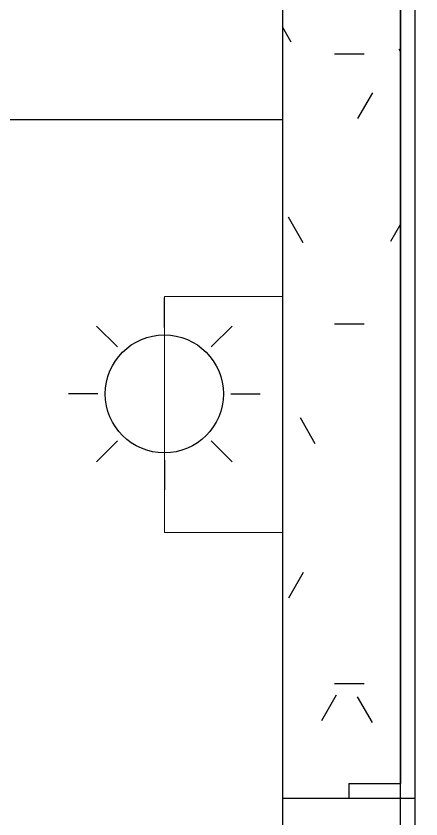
# Model space of a CAD drawing. Header units: millimetres. Extents: x -92759 to 184353, y -15225 to 86714.
# Drawn here: x -36184 to -35499, y 71856 to 73216 of the extents above; entities that cross this region are included whole.
import ezdxf

# ---------------------------------------------------------------- set-up
doc = ezdxf.new("R2010")
doc.units = ezdxf.units.MM
doc.linetypes.add('IDA - Grid Line', pattern=[2100, 1200, -300, 300, -300])
for name, color, linetype in [('0-1', 9, 'Continuous'), ('A-_DOOR----_E', 8, 'Continuous'), ('A-_WALL----_E', 8, 'Continuous'), ('A-_WALL----_H', 8, 'Continuous'), ('A-_WALL----_H-1', 9, 'Continuous'), ('A-_WALLPRTN_E', 8, 'Continuous'), ('M-ACMV_FCU', 5, 'Continuous')]:
    doc.layers.add(name, color=color, linetype=linetype)
for name, color, linetype, true_color in [('A-_DETA----_ED-2', 1, 'Continuous', 0xff0000), ('E-_FIREALAM_E-1', 1, 'Continuous', 0xff0000), ('S-_ANOTGRID_E-1', 9, 'IDA - Grid Line', 0x808080)]:
    doc.layers.add(name, color=color, linetype=linetype, true_color=true_color)
doc.layers.add('M-ACMV_Control Panel', color=7, linetype='Continuous', lineweight=25)
pattern_1 = [(0, (-11870.95, 40538.3), (1219.2, 304.8), [50.292, -864.108, 50.292, -864.108, -4876.8]), (0, (-11870.95, 40538.3), (1219.2, 304.8), [-1828.8, 50.292, -1778.508, 50.292, -864.108, -2133.6]), (0, (-11870.95, 40538.3), (1219.2, 304.8), [-4572, 50.292, -559.308, 50.292, -1473.708]), (120, (-11413.75, 40690.7), (-873.5645, 903.458), [50.292, -864.108, 50.292, -864.108, -4876.8]), (120, (-11413.75, 40690.7), (-873.5645, 903.458), [-1828.8, 50.292, -1778.508, 50.292, -864.108, -2133.6]), (120, (-11413.75, 40690.7), (-873.5645, 903.458), [-4572, 50.292, -559.308, 50.292, -1473.708]), (240, (-11261.35, 41300.3), (-345.6355, -1208.258), [50.292, -864.108, 50.292, -864.108, -4876.8]), (240, (-11261.35, 41300.3), (-345.6355, -1208.258), [-1828.8, 50.292, -1778.508, 50.292, -864.108, -2133.6]), (240, (-11261.35, 41300.3), (-345.6355, -1208.258), [-4572, 50.292, -559.308, 50.292, -1473.708])]
pattern_2 = [(0, (-11870.95, 40538.29), (609.6, 152.4), [50.292, -406.908, 50.292, -406.908, -2438.4]), (0, (-11870.95, 40538.29), (609.6, 152.4), [-914.4, 50.292, -864.108, 50.292, -406.908, -1066.8]), (0, (-11870.95, 40538.29), (609.6, 152.4), [-2286, 50.292, -254.508, 50.292, -711.708]), (120, (-11642.35, 40614.49), (-436.7823, 451.7291), [50.292, -406.908, 50.292, -406.908, -2438.4]), (120, (-11642.35, 40614.49), (-436.7823, 451.7291), [-914.4, 50.292, -864.108, 50.292, -406.908, -1066.8]), (120, (-11642.35, 40614.49), (-436.7823, 451.7291), [-2286, 50.292, -254.508, 50.292, -711.708]), (240, (-11566.15, 40919.29), (-172.8177, -604.1291), [50.292, -406.908, 50.292, -406.908, -2438.4]), (240, (-11566.15, 40919.29), (-172.8177, -604.1291), [-914.4, 50.292, -864.108, 50.292, -406.908, -1066.8]), (240, (-11566.15, 40919.29), (-172.8177, -604.1291), [-2286, 50.292, -254.508, 50.292, -711.708])]

# ---------------------------------------------------------------- blocks, each defined once
blk = doc.blocks.new('IDA - Strobe Light - IDA - Strobe Light-8827150-BLK8_RHH_1ST STOREY PLAN')
at = {"layer": 'A-_DETA----_ED-2'}
for p, q in [((200, 312.5), (200, 362.5)), ((120.5, 279.5), (85.1, 314.9)), ((279.5, 279.5), (314.9, 314.9)), ((87.5, 200), (37.5, 200)), ((312.5, 200), (362.5, 200)), ((120.5, 120.5), (85.1, 85.1)), ((279.5, 120.5), (314.9, 85.1)), ((200, 87.5), (200, 37.5))]:
    blk.add_line(p, q, dxfattribs=at)
blk.add_circle((200, 200), 100, dxfattribs=at)
blk = doc.blocks.new('DEENN- MD03_METAL Door_SL - MD-03 1100Lx2200H-10527730-BLK8_RHH_1ST STOREY PLAN')
at = {"layer": 'A-_DOOR----_E'}
for p, q in [((500, 1112.5), (450, 1112.5)), ((450, 1112.5), (450, 112.5)), ((500, 112.5), (500, 1112.5)), ((-500, 112.5), (-550, 112.5)), ((-500, -112.5), (-500, 112.5)), ((450, 112.5), (500, 112.5)), ((550, 112.5), (500, 112.5)), ((500, 112.5), (500, -112.5)), ((-550, -112.5), (-500, -112.5)), ((500, -112.5), (550, -112.5))]:
    blk.add_line(p, q, dxfattribs=at)
blk.add_arc((500, 112.5), 1000, 90, 180, dxfattribs=at)
blk = doc.blocks.new('A$Cb2bf8f38')
at = {"layer": 'A-_WALL----_H'}
h = blk.add_hatch(dxfattribs=at)
h.set_pattern_fill('FP_3', color=256, style=0, pattern_type=2)
h.set_pattern_definition(pattern_1)
h.paths.add_polyline_path([(7425, 40500), (7425, 46825), (7400, 46825), (7400, 40500)])
h = blk.add_hatch(dxfattribs=at)
h.set_pattern_fill('FP_3', color=256, style=0, pattern_type=2)
h.set_pattern_definition(pattern_1)
h.paths.add_polyline_path([(7425, 36400), (7425, 38250.2), (7312.5, 38250.2), (7312.5, 38225.2), (7400, 38225.2), (7400, 36400)])
h.paths.add_polyline_path([(7312.5, 39350.2), (7425, 39350.2), (7425, 40500), (7400, 40500), (7400, 39375.2), (7312.5, 39375.2)])
at = {"layer": 'A-_WALL----_H-1'}
h = blk.add_hatch(dxfattribs=at)
h.set_pattern_fill('FP_1', color=256, style=0, pattern_type=2)
h.set_pattern_definition(pattern_2)
h.paths.add_polyline_path([(7312.5, 40500), (7400, 40500), (7400, 46200), (7200, 46200), (7200, 40500)])
h = blk.add_hatch(dxfattribs=at)
h.set_pattern_fill('FP_1', color=256, style=0, pattern_type=2)
h.set_pattern_definition(pattern_2)
h.paths.add_polyline_path([(7200, 36400), (7400, 36400), (7400, 37500), (7200, 37500)])
h.paths.add_polyline_path([(7312.5, 38100), (7400, 38100), (7400, 38225.2), (7312.5, 38225.2), (7312.5, 38250.2), (7200, 38250.2), (7200, 38100)])
h.paths.add_polyline_path([(7312.5, 39350.2), (7312.5, 39375.2), (7400, 39375.2), (7400, 40500), (7200, 40500), (7200, 39350.2)])
blk.add_lwpolyline([(-2385, -9825), (-2385, -5100), (7400, -5125), (7400, 46800), (-18575, 46800), (-18575, 38037.5), (-30600, 38100), (-30625, 26375), (-28100, 26375), (-28100, -2400), (-10500, -2425), (-10500, -9800), (-2385, -9825)], close=True)
at = {"layer": 'A-_WALL----_E'}
for p, q in [((7425, 39350.2), (7425, 46825)), ((7400, 46800), (7400, 39375.2)), ((7200, 46200), (7200, 39350.2)), ((7312.5, 39375.2), (7312.5, 39350.2)), ((7312.5, 39375.2), (7400, 39375.2)), ((7200, 39350.2), (7425, 39350.2))]:
    blk.add_line(p, q, dxfattribs=at)
at = {"layer": 'A-_WALLPRTN_E'}
blk.add_line((2450, 40500), (7200, 40500), dxfattribs=at)
at = {"layer": 'S-_ANOTGRID_E-1'}
blk.add_line((7400, -20141.4), (7400, 53272.8), dxfattribs=at)
at = {"layer": 'A-_DOOR----_E', "rotation": 269.9999999999999}
blk.add_blockref('DEENN- MD03_METAL Door_SL - MD-03 1100Lx2200H-10527730-BLK8_RHH_1ST STOREY PLAN', (7312.5, 38800.2), dxfattribs=at)
at = {"layer": 'E-_FIREALAM_E-1', "rotation": 89.99999999999675}
blk.add_blockref('IDA - Strobe Light - IDA - Strobe Light-8827150-BLK8_RHH_1ST STOREY PLAN', (7200, 39835), dxfattribs=at)
blk = doc.blocks.new('A$Ce886c8c0')
at = {"layer": 'M-ACMV_Control Panel', "lineweight": 5}
blk.add_lwpolyline([(200, -200), (200, 200), (0, 200), (0, -200)], close=True, dxfattribs=at)
blk.add_solid([(0, -200), (200, -200), (200, 200), (0, -200)], dxfattribs=at)
blk = doc.blocks.new('ACMV_B8L1_R9')
at = {"layer": 'M-ACMV_Control Panel', "lineweight": 5, "xscale": -1}
blk.add_blockref('A$Ce886c8c0', (254070, -37413.2), dxfattribs=at)

msp = doc.modelspace()

# ---------------------------------------------------------------- block references
at = {"layer": '0-1'}
msp.add_blockref('A$Cb2bf8f38', (-42933, 32541.2), dxfattribs=at)

# ---------------------------------------------------------------- next in the draw order: block references
at = {"layer": 'M-ACMV_FCU', "color": 5}
msp.add_blockref('ACMV_B8L1_R9', (-289803, 109954.6), dxfattribs=at)

doc.saveas('drawing.dxf')
